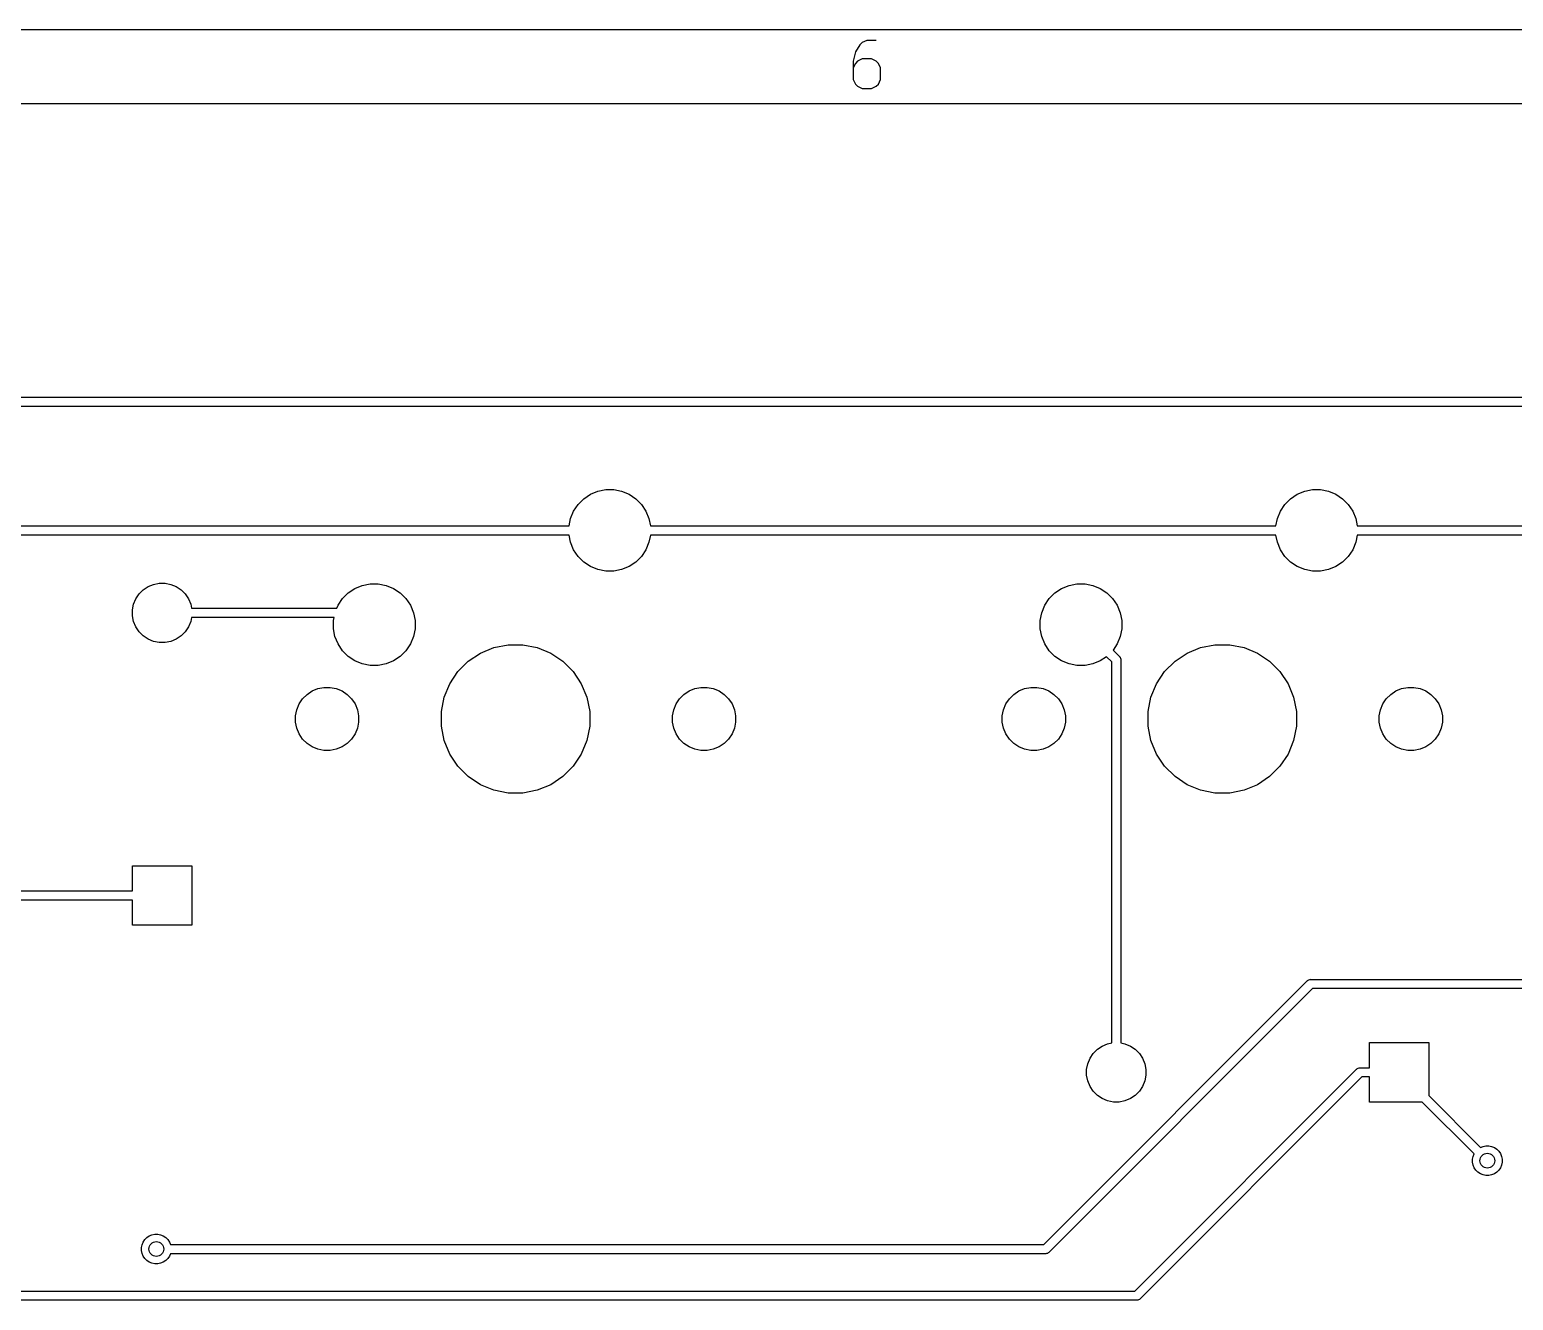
# Model space of a CAD drawing. Extents: x 0.4 to 33.6, y -21.6 to -0.4.
# Drawn here: x 10.359 to 11.934, y -1.742 to -0.394 of the extents above; entities that cross this region are included whole.
import ezdxf

# ---------------------------------------------------------------- set-up
doc = ezdxf.new("R2010")
doc.units = 0
doc.header["$MEASUREMENT"] = 0
doc.layers.add('BLACK', color=7, linetype='CONTINUOUS')

msp = doc.modelspace()

# ---------------------------------------------------------------- linework, layer by layer
at = {"layer": 'BLACK', "linetype": 'CONTINUOUS'}
for p, q in [((33.6063, -0.393701), (0.393701, -0.393701)), ((11.2429, -0.40748), (11.2405, -0.409917)), ((11.2478, -0.405043), (11.2429, -0.40748)), ((11.2575, -0.405043), (11.2478, -0.405043)), ((11.2356, -0.417229), (11.2332, -0.426978)), ((11.2405, -0.409917), (11.2356, -0.417229)), ((11.2429, -0.424541), (11.238, -0.426978)), ((11.2527, -0.424541), (11.2429, -0.424541)), ((11.2575, -0.426978), (11.2527, -0.424541)), ((11.2332, -0.426978), (11.2332, -0.446475)), ((11.2356, -0.429415), (11.2332, -0.434289)), ((11.238, -0.426978), (11.2356, -0.429415)), ((11.26, -0.429415), (11.2575, -0.426978)), ((11.2624, -0.434289), (11.26, -0.429415)), ((11.2624, -0.446475), (11.2624, -0.434289)), ((11.2332, -0.446475), (11.2356, -0.45135)), ((11.2356, -0.45135), (11.238, -0.453787)), ((11.238, -0.453787), (11.2429, -0.456224)), ((11.2429, -0.456224), (11.2527, -0.456224)), ((11.2527, -0.456224), (11.2575, -0.453787)), ((11.2575, -0.453787), (11.26, -0.45135)), ((11.26, -0.45135), (11.2624, -0.446475)), ((33.5276, -0.472441), (0.472441, -0.472441)), ((0.805507, -0.783563), (12.656, -0.783563)), ((12.6542, -0.793405), (0.807304, -0.793405)), ((10.9366, -0.904486), (10.9414, -0.897393)), ((10.9414, -0.897393), (10.9474, -0.891361)), ((10.9474, -0.891361), (10.9545, -0.886622)), ((10.9545, -0.886622), (10.9624, -0.883357)), ((10.9624, -0.883357), (10.9707, -0.881693)), ((10.9707, -0.881693), (10.9793, -0.881693)), ((10.9793, -0.881693), (10.9876, -0.883357)), ((10.9876, -0.883357), (10.9955, -0.886622)), ((10.9955, -0.886622), (11.0026, -0.891361)), ((11.0026, -0.891361), (11.0086, -0.897393)), ((11.0086, -0.897393), (11.0134, -0.904486)), ((11.6866, -0.904486), (11.6914, -0.897393)), ((11.6914, -0.897393), (11.6974, -0.891361)), ((11.6974, -0.891361), (11.7045, -0.886622)), ((11.7045, -0.886622), (11.7124, -0.883357)), ((11.7124, -0.883357), (11.7207, -0.881693)), ((11.7207, -0.881693), (11.7293, -0.881693)), ((11.7293, -0.881693), (11.7376, -0.883357)), ((11.7376, -0.883357), (11.7455, -0.886622)), ((11.7455, -0.886622), (11.7526, -0.891361)), ((11.7526, -0.891361), (11.7586, -0.897393)), ((11.7586, -0.897393), (11.7634, -0.904486)), ((10.9318, -0.920079), (10.9334, -0.912368)), ((10.9334, -0.912368), (10.9366, -0.904486)), ((11.0134, -0.904486), (11.0166, -0.912368)), ((11.0166, -0.912368), (11.0182, -0.920079)), ((11.6818, -0.920079), (11.6834, -0.912368)), ((11.6834, -0.912368), (11.6866, -0.904486)), ((11.7634, -0.904486), (11.7666, -0.912368)), ((11.7666, -0.912368), (11.7682, -0.920079)), ((10.2682, -0.920079), (10.9318, -0.920079)), ((11.0182, -0.920079), (11.6818, -0.920079)), ((11.7682, -0.920079), (12.2695, -0.920079)), ((10.9318, -0.929921), (10.2682, -0.929921)), ((10.9334, -0.937632), (10.9318, -0.929921)), ((10.9366, -0.945514), (10.9334, -0.937632)), ((11.0166, -0.937632), (11.0134, -0.945514)), ((11.0182, -0.929921), (11.0166, -0.937632)), ((11.6818, -0.929921), (11.0182, -0.929921)), ((11.6834, -0.937632), (11.6818, -0.929921)), ((11.6866, -0.945514), (11.6834, -0.937632)), ((11.7666, -0.937632), (11.7634, -0.945514)), ((11.7682, -0.929921), (11.7666, -0.937632)), ((12.2677, -0.929921), (11.7682, -0.929921)), ((10.9414, -0.952607), (10.9366, -0.945514)), ((10.9474, -0.958639), (10.9414, -0.952607)), ((10.9545, -0.963378), (10.9474, -0.958639)), ((11.0026, -0.958639), (10.9955, -0.963378)), ((11.0086, -0.952607), (11.0026, -0.958639)), ((11.0134, -0.945514), (11.0086, -0.952607)), ((11.6914, -0.952607), (11.6866, -0.945514)), ((11.6974, -0.958639), (11.6914, -0.952607)), ((11.7045, -0.963378), (11.6974, -0.958639)), ((11.7526, -0.958639), (11.7455, -0.963378)), ((11.7586, -0.952607), (11.7526, -0.958639)), ((11.7634, -0.945514), (11.7586, -0.952607)), ((10.9624, -0.966643), (10.9545, -0.963378)), ((10.9707, -0.968307), (10.9624, -0.966643)), ((10.9793, -0.968307), (10.9707, -0.968307)), ((10.9876, -0.966643), (10.9793, -0.968307)), ((10.9955, -0.963378), (10.9876, -0.966643)), ((11.7124, -0.966643), (11.7045, -0.963378)), ((11.7207, -0.968307), (11.7124, -0.966643)), ((11.7293, -0.968307), (11.7207, -0.968307)), ((11.7376, -0.966643), (11.7293, -0.968307)), ((11.7455, -0.963378), (11.7376, -0.966643)), ((10.4755, -0.992422), (10.4799, -0.988035)), ((10.4799, -0.988035), (10.4851, -0.984589)), ((10.4851, -0.984589), (10.4908, -0.982214)), ((10.4908, -0.982214), (10.4969, -0.981004)), ((10.4969, -0.981004), (10.5031, -0.981004)), ((10.5031, -0.981004), (10.5092, -0.982214)), ((10.5092, -0.982214), (10.5149, -0.984589)), ((10.5149, -0.984589), (10.5201, -0.988035)), ((10.5201, -0.988035), (10.5245, -0.992422)), ((10.6914, -0.997393), (10.6974, -0.991361)), ((10.6974, -0.991361), (10.7045, -0.986622)), ((10.7045, -0.986622), (10.7124, -0.983357)), ((10.7124, -0.983357), (10.7207, -0.981693)), ((10.7207, -0.981693), (10.7293, -0.981693)), ((10.7293, -0.981693), (10.7376, -0.983357)), ((10.7376, -0.983357), (10.7455, -0.986622)), ((10.7455, -0.986622), (10.7526, -0.991361)), ((10.7526, -0.991361), (10.7586, -0.997393)), ((11.4414, -0.997393), (11.4474, -0.991361)), ((11.4474, -0.991361), (11.4545, -0.986622)), ((11.4545, -0.986622), (11.4624, -0.983357)), ((11.4624, -0.983357), (11.4707, -0.981693)), ((11.4707, -0.981693), (11.4793, -0.981693)), ((11.4793, -0.981693), (11.4876, -0.983357)), ((11.4876, -0.983357), (11.4955, -0.986622)), ((11.4955, -0.986622), (11.5026, -0.991361)), ((11.5026, -0.991361), (11.5086, -0.997393)), ((10.4685, -1.0094), (10.4697, -1.00331)), ((10.4697, -1.00331), (10.4721, -0.997581)), ((10.4721, -0.997581), (10.4755, -0.992422)), ((10.5245, -0.992422), (10.5279, -0.997581)), ((10.5279, -0.997581), (10.5303, -1.00331)), ((10.5303, -1.00331), (10.5311, -1.00758)), ((10.5311, -1.00758), (10.6853, -1.00758)), ((10.6853, -1.00758), (10.6866, -1.00449)), ((10.6866, -1.00449), (10.6914, -0.997393)), ((10.7586, -0.997393), (10.7634, -1.00449)), ((10.7634, -1.00449), (10.7666, -1.01237)), ((11.4334, -1.01237), (11.4366, -1.00449)), ((11.4366, -1.00449), (11.4414, -0.997393)), ((11.5086, -0.997393), (11.5134, -1.00449)), ((11.5134, -1.00449), (11.5166, -1.01237)), ((10.4685, -1.0156), (10.4685, -1.0094)), ((10.4697, -1.02169), (10.4685, -1.0156)), ((10.4721, -1.02742), (10.4697, -1.02169)), ((10.5303, -1.02169), (10.5279, -1.02742)), ((10.5311, -1.01742), (10.5303, -1.02169)), ((10.6824, -1.01742), (10.5311, -1.01742)), ((10.6817, -1.02073), (10.6824, -1.01742)), ((10.6817, -1.02927), (10.6817, -1.02073)), ((10.7666, -1.01237), (10.7683, -1.02073)), ((10.7683, -1.02073), (10.7683, -1.02927)), ((11.4317, -1.02073), (11.4334, -1.01237)), ((11.4317, -1.02927), (11.4317, -1.02073)), ((11.5166, -1.01237), (11.5183, -1.02073)), ((11.5183, -1.02073), (11.5183, -1.02927)), ((10.4755, -1.03258), (10.4721, -1.02742)), ((10.4799, -1.03696), (10.4755, -1.03258)), ((10.4851, -1.04041), (10.4799, -1.03696)), ((10.5201, -1.03696), (10.5149, -1.04041)), ((10.5245, -1.03258), (10.5201, -1.03696)), ((10.5279, -1.02742), (10.5245, -1.03258)), ((10.6834, -1.03763), (10.6817, -1.02927)), ((10.6866, -1.04551), (10.6834, -1.03763)), ((10.7666, -1.03763), (10.7634, -1.04551)), ((10.7683, -1.02927), (10.7666, -1.03763)), ((11.4334, -1.03763), (11.4317, -1.02927)), ((11.4366, -1.04551), (11.4334, -1.03763)), ((11.5166, -1.03763), (11.5134, -1.04551)), ((11.5183, -1.02927), (11.5166, -1.03763)), ((10.4908, -1.04279), (10.4851, -1.04041)), ((10.4969, -1.044), (10.4908, -1.04279)), ((10.5031, -1.044), (10.4969, -1.044)), ((10.5092, -1.04279), (10.5031, -1.044)), ((10.5149, -1.04041), (10.5092, -1.04279)), ((10.6914, -1.05261), (10.6866, -1.04551)), ((10.6974, -1.05864), (10.6914, -1.05261)), ((10.7586, -1.05261), (10.7526, -1.05864)), ((10.7634, -1.04551), (10.7586, -1.05261)), ((10.8377, -1.05522), (10.852, -1.04929)), ((10.852, -1.04929), (10.8672, -1.04626)), ((10.8672, -1.04626), (10.8828, -1.04626)), ((10.8828, -1.04626), (10.898, -1.04929)), ((10.898, -1.04929), (10.9123, -1.05522)), ((11.4414, -1.05261), (11.4366, -1.04551)), ((11.4474, -1.05864), (11.4414, -1.05261)), ((11.5134, -1.04551), (11.509, -1.05205)), ((11.509, -1.05205), (11.5158, -1.05885)), ((11.5877, -1.05522), (11.602, -1.04929)), ((11.602, -1.04929), (11.6172, -1.04626)), ((11.6172, -1.04626), (11.6328, -1.04626)), ((11.6328, -1.04626), (11.648, -1.04929)), ((11.648, -1.04929), (11.6623, -1.05522)), ((10.7045, -1.06338), (10.6974, -1.05864)), ((10.7124, -1.06664), (10.7045, -1.06338)), ((10.7207, -1.06831), (10.7124, -1.06664)), ((10.7293, -1.06831), (10.7207, -1.06831)), ((10.7376, -1.06664), (10.7293, -1.06831)), ((10.7455, -1.06338), (10.7376, -1.06664)), ((10.7526, -1.05864), (10.7455, -1.06338)), ((10.8138, -1.07481), (10.8248, -1.06384)), ((10.8248, -1.06384), (10.8377, -1.05522)), ((10.9123, -1.05522), (10.9252, -1.06384)), ((10.9252, -1.06384), (10.9362, -1.07481)), ((11.4545, -1.06338), (11.4474, -1.05864)), ((11.4624, -1.06664), (11.4545, -1.06338)), ((11.4707, -1.06831), (11.4624, -1.06664)), ((11.4793, -1.06831), (11.4707, -1.06831)), ((11.4876, -1.06664), (11.4793, -1.06831)), ((11.4955, -1.06338), (11.4876, -1.06664)), ((11.5021, -1.05901), (11.4955, -1.06338)), ((11.5076, -1.06454), (11.5021, -1.05901)), ((11.5076, -1.46887), (11.5076, -1.06454)), ((11.5158, -1.05885), (11.516, -1.059)), ((11.516, -1.059), (11.5162, -1.05919)), ((11.5162, -1.05919), (11.5162, -1.05919)), ((11.5162, -1.05919), (11.5165, -1.05965)), ((11.5165, -1.05965), (11.5166, -1.05975)), ((11.5166, -1.05975), (11.5171, -1.06061)), ((11.5171, -1.06061), (11.5174, -1.06154)), ((11.5174, -1.06154), (11.5174, -1.06226)), ((11.5174, -1.06226), (11.5174, -1.06226)), ((11.5174, -1.06226), (11.5174, -1.0625)), ((11.5174, -1.0625), (11.5174, -1.06274)), ((11.5174, -1.06274), (11.5174, -1.46887)), ((11.5638, -1.07481), (11.5748, -1.06384)), ((11.5748, -1.06384), (11.5877, -1.05522)), ((11.6623, -1.05522), (11.6752, -1.06384)), ((11.6752, -1.06384), (11.6862, -1.07481)), ((10.8052, -1.0877), (10.8138, -1.07481)), ((10.9362, -1.07481), (10.9448, -1.0877)), ((11.5552, -1.0877), (11.5638, -1.07481)), ((11.6862, -1.07481), (11.6948, -1.0877)), ((10.649, -1.10367), (10.6537, -1.09901)), ((10.6537, -1.09901), (10.6591, -1.09534)), ((10.6591, -1.09534), (10.6652, -1.09282)), ((10.6652, -1.09282), (10.6717, -1.09154)), ((10.6717, -1.09154), (10.6783, -1.09154)), ((10.6783, -1.09154), (10.6848, -1.09282)), ((10.6848, -1.09282), (10.6909, -1.09534)), ((10.6909, -1.09534), (10.6963, -1.09901)), ((10.6963, -1.09901), (10.701, -1.10367)), ((10.7963, -1.11724), (10.7993, -1.10203)), ((10.7993, -1.10203), (10.8052, -1.0877)), ((10.9448, -1.0877), (10.9507, -1.10203)), ((10.9507, -1.10203), (10.9537, -1.11724)), ((11.049, -1.10367), (11.0537, -1.09901)), ((11.0537, -1.09901), (11.0591, -1.09534)), ((11.0591, -1.09534), (11.0652, -1.09282)), ((11.0652, -1.09282), (11.0717, -1.09154)), ((11.0717, -1.09154), (11.0783, -1.09154)), ((11.0783, -1.09154), (11.0848, -1.09282)), ((11.0848, -1.09282), (11.0909, -1.09534)), ((11.0909, -1.09534), (11.0963, -1.09901)), ((11.0963, -1.09901), (11.101, -1.10367)), ((11.399, -1.10367), (11.4037, -1.09901)), ((11.4037, -1.09901), (11.4091, -1.09534)), ((11.4091, -1.09534), (11.4152, -1.09282)), ((11.4152, -1.09282), (11.4217, -1.09154)), ((11.4217, -1.09154), (11.4283, -1.09154)), ((11.4283, -1.09154), (11.4348, -1.09282)), ((11.4348, -1.09282), (11.4409, -1.09534)), ((11.4409, -1.09534), (11.4463, -1.09901)), ((11.4463, -1.09901), (11.451, -1.10367)), ((11.5463, -1.11724), (11.5493, -1.10203)), ((11.5493, -1.10203), (11.5552, -1.0877)), ((11.6948, -1.0877), (11.7007, -1.10203)), ((11.7007, -1.10203), (11.7037, -1.11724)), ((11.799, -1.10367), (11.8037, -1.09901)), ((11.8037, -1.09901), (11.8091, -1.09534)), ((11.8091, -1.09534), (11.8152, -1.09282)), ((11.8152, -1.09282), (11.8217, -1.09154)), ((11.8217, -1.09154), (11.8283, -1.09154)), ((11.8283, -1.09154), (11.8348, -1.09282)), ((11.8348, -1.09282), (11.8409, -1.09534)), ((11.8409, -1.09534), (11.8463, -1.09901)), ((11.8463, -1.09901), (11.851, -1.10367)), ((10.6415, -1.1217), (10.6428, -1.11524)), ((10.6428, -1.11524), (10.6453, -1.10915)), ((10.6453, -1.10915), (10.649, -1.10367)), ((10.701, -1.10367), (10.7047, -1.10915)), ((10.7047, -1.10915), (10.7072, -1.11524)), ((10.7072, -1.11524), (10.7085, -1.1217)), ((10.7963, -1.13276), (10.7963, -1.11724)), ((10.9537, -1.11724), (10.9537, -1.13276)), ((11.0415, -1.1217), (11.0428, -1.11524)), ((11.0428, -1.11524), (11.0453, -1.10915)), ((11.0453, -1.10915), (11.049, -1.10367)), ((11.101, -1.10367), (11.1047, -1.10915)), ((11.1047, -1.10915), (11.1072, -1.11524)), ((11.1072, -1.11524), (11.1085, -1.1217)), ((11.3915, -1.1217), (11.3928, -1.11524)), ((11.3928, -1.11524), (11.3953, -1.10915)), ((11.3953, -1.10915), (11.399, -1.10367)), ((11.451, -1.10367), (11.4547, -1.10915)), ((11.4547, -1.10915), (11.4572, -1.11524)), ((11.4572, -1.11524), (11.4585, -1.1217)), ((11.5463, -1.13276), (11.5463, -1.11724)), ((11.7037, -1.11724), (11.7037, -1.13276)), ((11.7915, -1.1217), (11.7928, -1.11524)), ((11.7928, -1.11524), (11.7953, -1.10915)), ((11.7953, -1.10915), (11.799, -1.10367)), ((11.851, -1.10367), (11.8547, -1.10915)), ((11.8547, -1.10915), (11.8572, -1.11524)), ((11.8572, -1.11524), (11.8585, -1.1217)), ((10.6415, -1.1283), (10.6415, -1.1217)), ((10.6428, -1.13476), (10.6415, -1.1283)), ((10.7085, -1.1283), (10.7072, -1.13476)), ((10.7085, -1.1217), (10.7085, -1.1283)), ((10.7993, -1.14797), (10.7963, -1.13276)), ((10.9537, -1.13276), (10.9507, -1.14797)), ((11.0415, -1.1283), (11.0415, -1.1217)), ((11.0428, -1.13476), (11.0415, -1.1283)), ((11.1085, -1.1283), (11.1072, -1.13476)), ((11.1085, -1.1217), (11.1085, -1.1283)), ((11.3915, -1.1283), (11.3915, -1.1217)), ((11.3928, -1.13476), (11.3915, -1.1283)), ((11.4585, -1.1283), (11.4572, -1.13476)), ((11.4585, -1.1217), (11.4585, -1.1283)), ((11.5493, -1.14797), (11.5463, -1.13276)), ((11.7037, -1.13276), (11.7007, -1.14797)), ((11.7915, -1.1283), (11.7915, -1.1217)), ((11.7928, -1.13476), (11.7915, -1.1283)), ((11.8585, -1.1283), (11.8572, -1.13476)), ((11.8585, -1.1217), (11.8585, -1.1283)), ((10.6453, -1.14085), (10.6428, -1.13476)), ((10.649, -1.14633), (10.6453, -1.14085)), ((10.6537, -1.15099), (10.649, -1.14633)), ((10.701, -1.14633), (10.6963, -1.15099)), ((10.7047, -1.14085), (10.701, -1.14633)), ((10.7072, -1.13476), (10.7047, -1.14085)), ((10.8052, -1.1623), (10.7993, -1.14797)), ((10.9507, -1.14797), (10.9448, -1.1623)), ((11.0453, -1.14085), (11.0428, -1.13476)), ((11.049, -1.14633), (11.0453, -1.14085)), ((11.0537, -1.15099), (11.049, -1.14633)), ((11.101, -1.14633), (11.0963, -1.15099)), ((11.1047, -1.14085), (11.101, -1.14633)), ((11.1072, -1.13476), (11.1047, -1.14085)), ((11.3953, -1.14085), (11.3928, -1.13476)), ((11.399, -1.14633), (11.3953, -1.14085)), ((11.4037, -1.15099), (11.399, -1.14633)), ((11.451, -1.14633), (11.4463, -1.15099)), ((11.4547, -1.14085), (11.451, -1.14633)), ((11.4572, -1.13476), (11.4547, -1.14085)), ((11.5552, -1.1623), (11.5493, -1.14797)), ((11.7007, -1.14797), (11.6948, -1.1623)), ((11.7953, -1.14085), (11.7928, -1.13476)), ((11.799, -1.14633), (11.7953, -1.14085)), ((11.8037, -1.15099), (11.799, -1.14633)), ((11.851, -1.14633), (11.8463, -1.15099)), ((11.8547, -1.14085), (11.851, -1.14633)), ((11.8572, -1.13476), (11.8547, -1.14085)), ((10.6591, -1.15466), (10.6537, -1.15099)), ((10.6652, -1.15718), (10.6591, -1.15466)), ((10.6717, -1.15846), (10.6652, -1.15718)), ((10.6783, -1.15846), (10.6717, -1.15846)), ((10.6848, -1.15718), (10.6783, -1.15846)), ((10.6909, -1.15466), (10.6848, -1.15718)), ((10.6963, -1.15099), (10.6909, -1.15466)), ((10.8138, -1.17519), (10.8052, -1.1623)), ((10.9448, -1.1623), (10.9362, -1.17519)), ((11.0591, -1.15466), (11.0537, -1.15099)), ((11.0652, -1.15718), (11.0591, -1.15466)), ((11.0717, -1.15846), (11.0652, -1.15718)), ((11.0783, -1.15846), (11.0717, -1.15846)), ((11.0848, -1.15718), (11.0783, -1.15846)), ((11.0909, -1.15466), (11.0848, -1.15718)), ((11.0963, -1.15099), (11.0909, -1.15466)), ((11.4091, -1.15466), (11.4037, -1.15099)), ((11.4152, -1.15718), (11.4091, -1.15466)), ((11.4217, -1.15846), (11.4152, -1.15718)), ((11.4283, -1.15846), (11.4217, -1.15846)), ((11.4348, -1.15718), (11.4283, -1.15846)), ((11.4409, -1.15466), (11.4348, -1.15718)), ((11.4463, -1.15099), (11.4409, -1.15466)), ((11.5638, -1.17519), (11.5552, -1.1623)), ((11.6948, -1.1623), (11.6862, -1.17519)), ((11.8091, -1.15466), (11.8037, -1.15099)), ((11.8152, -1.15718), (11.8091, -1.15466)), ((11.8217, -1.15846), (11.8152, -1.15718)), ((11.8283, -1.15846), (11.8217, -1.15846)), ((11.8348, -1.15718), (11.8283, -1.15846)), ((11.8409, -1.15466), (11.8348, -1.15718)), ((11.8463, -1.15099), (11.8409, -1.15466)), ((10.8248, -1.18616), (10.8138, -1.17519)), ((10.9362, -1.17519), (10.9252, -1.18616)), ((11.5748, -1.18616), (11.5638, -1.17519)), ((11.6862, -1.17519), (11.6752, -1.18616)), ((10.8377, -1.19478), (10.8248, -1.18616)), ((10.852, -1.20071), (10.8377, -1.19478)), ((10.9123, -1.19478), (10.898, -1.20071)), ((10.9252, -1.18616), (10.9123, -1.19478)), ((11.5877, -1.19478), (11.5748, -1.18616)), ((11.602, -1.20071), (11.5877, -1.19478)), ((11.6623, -1.19478), (11.648, -1.20071)), ((11.6752, -1.18616), (11.6623, -1.19478)), ((10.8672, -1.20374), (10.852, -1.20071)), ((10.8828, -1.20374), (10.8672, -1.20374)), ((10.898, -1.20071), (10.8828, -1.20374)), ((11.6172, -1.20374), (11.602, -1.20071)), ((11.6328, -1.20374), (11.6172, -1.20374)), ((11.648, -1.20071), (11.6328, -1.20374)), ((10.4685, -1.30758), (10.4685, -1.281)), ((10.4685, -1.281), (10.5315, -1.281)), ((10.5315, -1.281), (10.5315, -1.344)), ((9.83626, -1.30758), (10.4685, -1.30758)), ((10.4685, -1.31742), (9.83806, -1.31742)), ((10.4685, -1.344), (10.4685, -1.31742)), ((10.5315, -1.344), (10.4685, -1.344)), ((11.4355, -1.68258), (11.7151, -1.40294)), ((11.7208, -1.41117), (11.4412, -1.69081)), ((11.7151, -1.40294), (11.7153, -1.40275)), ((11.7153, -1.40275), (11.7154, -1.4026)), ((11.7154, -1.4026), (11.716, -1.40214)), ((11.7154, -1.4026), (11.7154, -1.4026)), ((11.716, -1.40214), (11.7169, -1.40168)), ((11.7169, -1.40168), (11.7178, -1.4014)), ((11.7178, -1.4014), (11.7185, -1.40133)), ((11.7185, -1.40133), (11.7187, -1.40131)), ((11.7185, -1.40133), (11.7185, -1.40133)), ((11.7187, -1.40131), (11.719, -1.40133)), ((11.719, -1.40133), (12.1795, -1.40133)), ((12.1777, -1.41117), (11.7208, -1.41117)), ((11.4846, -1.48508), (11.488, -1.47992)), ((11.488, -1.47992), (11.4924, -1.47554)), ((11.4924, -1.47554), (11.4976, -1.47209)), ((11.4976, -1.47209), (11.5033, -1.46971)), ((11.5033, -1.46971), (11.5076, -1.46887)), ((11.5174, -1.46887), (11.5217, -1.46971)), ((11.5217, -1.46971), (11.5274, -1.47209)), ((11.5274, -1.47209), (11.5326, -1.47554)), ((11.5326, -1.47554), (11.537, -1.47992)), ((11.537, -1.47992), (11.5404, -1.48508)), ((11.781, -1.49508), (11.781, -1.4685)), ((11.781, -1.4685), (11.844, -1.4685)), ((11.844, -1.4685), (11.844, -1.52454)), ((11.481, -1.4969), (11.4822, -1.49081)), ((11.4822, -1.49081), (11.4846, -1.48508)), ((11.5404, -1.48508), (11.5428, -1.49081)), ((11.5428, -1.49081), (11.544, -1.4969)), ((11.7684, -1.49589), (11.7693, -1.49543)), ((11.7693, -1.49543), (11.7702, -1.49515)), ((11.7702, -1.49515), (11.7709, -1.49508)), ((11.7709, -1.49508), (11.7712, -1.49506)), ((11.7709, -1.49508), (11.7709, -1.49508)), ((11.7712, -1.49506), (11.7714, -1.49508)), ((11.7714, -1.49508), (11.781, -1.49508)), ((11.481, -1.5031), (11.481, -1.4969)), ((11.4822, -1.50919), (11.481, -1.5031)), ((11.4846, -1.51492), (11.4822, -1.50919)), ((11.5322, -1.73204), (11.7675, -1.49669)), ((11.7732, -1.50492), (11.5379, -1.74027)), ((11.5428, -1.50919), (11.5404, -1.51492)), ((11.544, -1.5031), (11.5428, -1.50919)), ((11.544, -1.4969), (11.544, -1.5031)), ((11.7675, -1.49669), (11.7677, -1.4965)), ((11.7677, -1.4965), (11.7679, -1.49635)), ((11.7679, -1.49635), (11.7684, -1.49589)), ((11.7679, -1.49635), (11.7679, -1.49635)), ((11.7684, -1.49589), (11.7684, -1.49589)), ((11.7684, -1.49589), (11.7684, -1.49589)), ((11.781, -1.50492), (11.7732, -1.50492)), ((11.781, -1.5315), (11.781, -1.50492)), ((11.488, -1.52008), (11.4846, -1.51492)), ((11.4924, -1.52446), (11.488, -1.52008)), ((11.4976, -1.52791), (11.4924, -1.52446)), ((11.5326, -1.52446), (11.5274, -1.52791)), ((11.537, -1.52008), (11.5326, -1.52446)), ((11.5404, -1.51492), (11.537, -1.52008)), ((11.844, -1.52454), (11.8991, -1.57966)), ((11.5033, -1.53029), (11.4976, -1.52791)), ((11.5094, -1.5315), (11.5033, -1.53029)), ((11.5156, -1.5315), (11.5094, -1.5315)), ((11.5217, -1.53029), (11.5156, -1.5315)), ((11.5274, -1.52791), (11.5217, -1.53029)), ((11.837, -1.5315), (11.781, -1.5315)), ((11.8922, -1.58662), (11.837, -1.5315)), ((11.8905, -1.5922), (11.8911, -1.58916)), ((11.8911, -1.58916), (11.8922, -1.58662)), ((11.8991, -1.57966), (11.9017, -1.57861)), ((11.9017, -1.57861), (11.9047, -1.578)), ((11.9047, -1.578), (11.9078, -1.578)), ((11.9078, -1.578), (11.9108, -1.57861)), ((11.9108, -1.57861), (11.9137, -1.57979)), ((11.9137, -1.57979), (11.9163, -1.58152)), ((11.9163, -1.58152), (11.9185, -1.58371)), ((11.9185, -1.58371), (11.9202, -1.58629)), ((11.9202, -1.58629), (11.9214, -1.58916)), ((11.9214, -1.58916), (11.922, -1.5922)), ((11.8905, -1.5953), (11.8905, -1.5922)), ((11.8911, -1.59834), (11.8905, -1.5953)), ((11.8923, -1.60121), (11.8911, -1.59834)), ((11.894, -1.60379), (11.8923, -1.60121)), ((11.8962, -1.60598), (11.894, -1.60379)), ((11.9185, -1.60379), (11.9163, -1.60598)), ((11.9202, -1.60121), (11.9185, -1.60379)), ((11.9214, -1.59834), (11.9202, -1.60121)), ((11.922, -1.5953), (11.9214, -1.59834)), ((11.922, -1.5922), (11.922, -1.5953)), ((11.8988, -1.60771), (11.8962, -1.60598)), ((11.9017, -1.60889), (11.8988, -1.60771)), ((11.9047, -1.6095), (11.9017, -1.60889)), ((11.9078, -1.6095), (11.9047, -1.6095)), ((11.9108, -1.60889), (11.9078, -1.6095)), ((11.9137, -1.60771), (11.9108, -1.60889)), ((11.9163, -1.60598), (11.9137, -1.60771)), ((10.478, -1.68595), (10.4786, -1.68291)), ((10.4786, -1.68291), (10.4798, -1.68004)), ((10.4798, -1.68004), (10.4815, -1.67746)), ((10.4815, -1.67746), (10.4837, -1.67527)), ((10.4837, -1.67527), (10.4863, -1.67354)), ((10.4863, -1.67354), (10.4892, -1.67236)), ((10.4892, -1.67236), (10.4922, -1.67175)), ((10.4922, -1.67175), (10.4953, -1.67175)), ((10.4953, -1.67175), (10.4983, -1.67236)), ((10.4983, -1.67236), (10.5012, -1.67354)), ((10.5012, -1.67354), (10.5038, -1.67527)), ((10.5038, -1.67527), (10.506, -1.67746)), ((10.506, -1.67746), (10.5077, -1.68004)), ((10.5077, -1.68004), (10.5088, -1.68258)), ((10.5088, -1.68258), (11.4355, -1.68258)), ((10.478, -1.68905), (10.478, -1.68595)), ((10.4786, -1.69209), (10.478, -1.68905)), ((10.4798, -1.69496), (10.4786, -1.69209)), ((10.4815, -1.69754), (10.4798, -1.69496)), ((10.4837, -1.69973), (10.4815, -1.69754)), ((10.4863, -1.70146), (10.4837, -1.69973)), ((10.5038, -1.69973), (10.5012, -1.70146)), ((10.506, -1.69754), (10.5038, -1.69973)), ((10.5077, -1.69496), (10.506, -1.69754)), ((10.5088, -1.69242), (10.5077, -1.69496)), ((11.4373, -1.69242), (10.5088, -1.69242)), ((11.4375, -1.69244), (11.4373, -1.69242)), ((11.4377, -1.69242), (11.4375, -1.69244)), ((11.4385, -1.69235), (11.4377, -1.69242)), ((11.4377, -1.69242), (11.4377, -1.69242)), ((11.4394, -1.69207), (11.4385, -1.69235)), ((11.4402, -1.69161), (11.4394, -1.69207)), ((11.441, -1.691), (11.4402, -1.69161)), ((11.4412, -1.69081), (11.441, -1.691)), ((10.4892, -1.70264), (10.4863, -1.70146)), ((10.4922, -1.70325), (10.4892, -1.70264)), ((10.4953, -1.70325), (10.4922, -1.70325)), ((10.4983, -1.70264), (10.4953, -1.70325)), ((10.5012, -1.70146), (10.4983, -1.70264)), ((9.75319, -1.73204), (11.5322, -1.73204)), ((11.534, -1.74188), (9.75499, -1.74188)), ((11.5342, -1.7419), (11.534, -1.74188)), ((11.5344, -1.74188), (11.5342, -1.7419)), ((11.5352, -1.74181), (11.5344, -1.74188)), ((11.5344, -1.74188), (11.5344, -1.74188)), ((11.5361, -1.74153), (11.5352, -1.74181)), ((11.537, -1.74107), (11.5361, -1.74153)), ((11.5377, -1.74046), (11.537, -1.74107)), ((11.5379, -1.74027), (11.5377, -1.74046))]:
    msp.add_line(p, q, dxfattribs=at)
at = {"layer": 'BLACK'}
for centre in [(11.9062, -1.59375), (10.4938, -1.6875)]:
    msp.add_circle(centre, 0.007874, dxfattribs=at)

doc.saveas('drawing.dxf')
